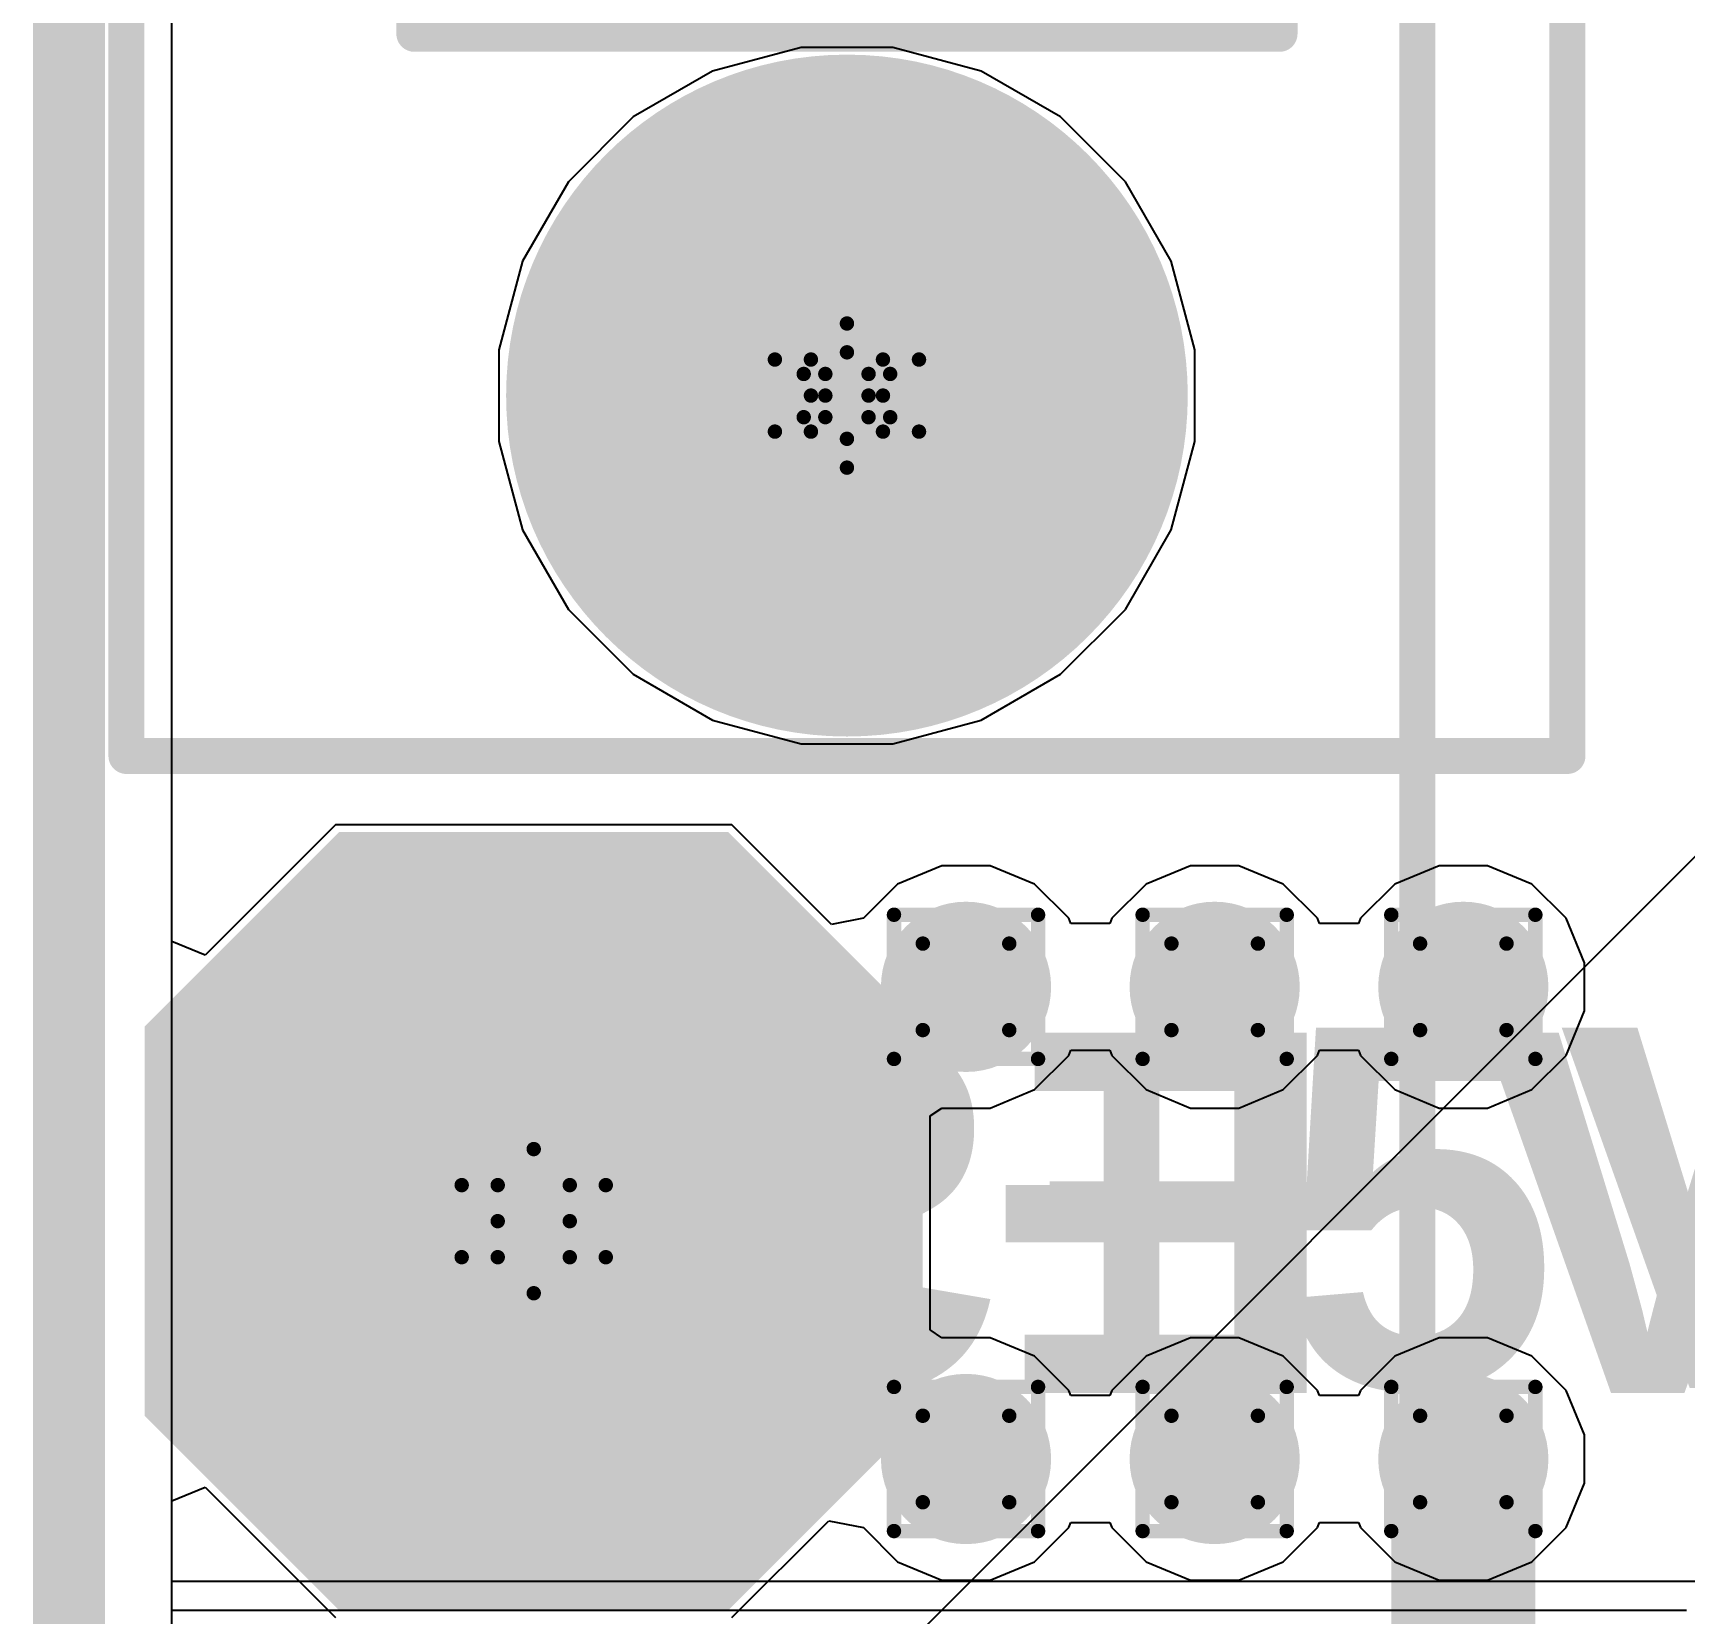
# Model space of a CAD drawing. Header units: inches. Extents: x -11 to 5433, y -4 to 5447.
# Drawn here: x -10.55 to -4.73, y 7.23 to 12.8 of the extents above; entities that cross this region are included whole.
import ezdxf

# ---------------------------------------------------------------- set-up
doc = ezdxf.new("R2010")
doc.units = ezdxf.units.IN
for name, color, linetype in [('Board_outline', 216, 'Continuous'), ('Bottom Layer', 5, 'Continuous'), ('Bottom Overlay', 54, 'Continuous'), ('Bottom Solder', 6, 'Continuous'), ('Dimensions', 6, 'Continuous'), ('Drill Drawing', 1, 'Continuous'), ('Ground', 16, 'Continuous'), ('Multi-Layer', 9, 'Continuous'), ('Pad Holes', 156, 'Continuous'), ('Power', 76, 'Continuous'), ('Top Layer', 1, 'Continuous'), ('Top Overlay', 2, 'Continuous'), ('Top Solder', 216, 'Continuous'), ('Via Holes', 16, 'Continuous')]:
    doc.layers.add(name, color=color, linetype=linetype)
doc.styles.add('Arial_Bold', font='', dxfattribs={"height": 0.2})
doc.styles.get('Arial_Bold').set_extended_font_data('Arial', bold=True)

# ---------------------------------------------------------------- blocks, each defined once
blk = doc.blocks.new('LPAV3_160_1000D_1_4_2')
at = {"layer": 'Bottom Layer'}
h = blk.add_hatch(color=5, dxfattribs=at)
edge = h.paths.add_edge_path()
edge.add_arc((8.89, 0), 1.1, 0, 360)
at = {"layer": 'Bottom Solder'}
h = blk.add_hatch(color=6, dxfattribs=at)
edge = h.paths.add_edge_path()
edge.add_arc((8.89, 0), 1.2016, 0, 360)
at = {"layer": 'Ground'}
h = blk.add_hatch(color=16, dxfattribs=at)
edge = h.paths.add_edge_path()
edge.add_arc((8.89, 0), 1.1, 0, 360)
at = {"layer": 'Multi-Layer'}
h = blk.add_hatch(color=9, dxfattribs=at)
edge = h.paths.add_edge_path()
edge.add_arc((8.89, 0), 1.1, 0, 360)
at = {"layer": 'Pad Holes'}
h = blk.add_hatch(color=7, dxfattribs=at)
edge = h.paths.add_edge_path()
edge.add_arc((8.89, 0), 0.9, 0, 360)
at = {"layer": 'Power'}
h = blk.add_hatch(color=76, dxfattribs=at)
edge = h.paths.add_edge_path()
edge.add_arc((8.89, 0), 1.1, 0, 360)
at = {"layer": 'Top Layer'}
h = blk.add_hatch(color=1, dxfattribs=at)
edge = h.paths.add_edge_path()
edge.add_arc((8.89, 0), 1.1, 0, 360)
at = {"layer": 'Top Solder'}
h = blk.add_hatch(color=216, dxfattribs=at)
edge = h.paths.add_edge_path()
edge.add_arc((8.89, 0), 1.2016, 0, 360)
at = {"layer": 'Top Overlay'}
for points in [[(10.16, 2.54, 0.127, 0.127, 0), (-10.16, 2.54, 0.127, 0.127, 0)], [(10.16, -2.54, 0.127, 0.127, 0), (10.16, 2.54, 0.127, 0.127, 0)], [(7.615, 1.525, 0.127, 0.127, 0), (4.565, 1.525, 0.127, 0.127, 0)], [(7.615, -1.525, 0.127, 0.127, 0), (7.615, 1.525, 0.127, 0.127, 0)], [(7.615, -1.525, 0.127, 0.127, 0), (4.565, -1.525, 0.127, 0.127, 0)], [(10.16, -2.54, 0.127, 0.127, 0), (-10.16, -2.54, 0.127, 0.127, 0)]]:
    blk.add_lwpolyline(points, format="xyseb", dxfattribs=at)
for points in [[(10.1282, 2.54, 0.0635, 0.0635, 1), (10.1918, 2.54, 0.0635, 0.0635, 1)], [(10.1282, 2.54, 0.0635, 0.0635, 1), (10.1918, 2.54, 0.0635, 0.0635, 1)], [(7.5832, 1.525, 0.0635, 0.0635, 1), (7.6467, 1.525, 0.0635, 0.0635, 1)], [(7.5832, 1.525, 0.0635, 0.0635, 1), (7.6467, 1.525, 0.0635, 0.0635, 1)], [(7.5832, -1.525, 0.0635, 0.0635, 1), (7.6467, -1.525, 0.0635, 0.0635, 1)], [(7.5832, -1.525, 0.0635, 0.0635, 1), (7.6467, -1.525, 0.0635, 0.0635, 1)], [(10.1282, -2.54, 0.0635, 0.0635, 1), (10.1918, -2.54, 0.0635, 0.0635, 1)], [(10.1282, -2.54, 0.0635, 0.0635, 1), (10.1918, -2.54, 0.0635, 0.0635, 1)]]:
    blk.add_lwpolyline(points, format="xyseb", close=True, dxfattribs=at)
blk = doc.blocks.new('TL3340AF160QG_48')
at = {"layer": 'Top Solder'}
blk.add_line((-1.71, 0.3751), (-5443.0227, 5441.6372), dxfattribs=at)
blk = doc.blocks.new('W_______2_54_1_0_145')
at = {"layer": 'Bottom Layer'}
blk.add_hatch(color=5, dxfattribs=at).paths.add_polyline_path([(0.635, 1.27), (-0.635, 1.27), (-1.27, 0.635), (-1.27, -0.635), (-0.635, -1.27), (0.635, -1.27), (1.27, -0.635), (1.27, 0.635)])
at = {"layer": 'Bottom Solder'}
blk.add_hatch(color=6, dxfattribs=at).paths.add_polyline_path([(0.6858, 1.3716), (-0.6858, 1.3716), (-1.3716, 0.6858), (-1.3716, -0.6858), (-0.6858, -1.3716), (0.6858, -1.3716), (1.3716, -0.6858), (1.3716, 0.6858)])
at = {"layer": 'Ground'}
blk.add_hatch(color=16, dxfattribs=at).paths.add_polyline_path([(0.635, 1.27), (-0.635, 1.27), (-1.27, 0.635), (-1.27, -0.635), (-0.635, -1.27), (0.635, -1.27), (1.27, -0.635), (1.27, 0.635)])
at = {"layer": 'Multi-Layer'}
blk.add_hatch(color=9, dxfattribs=at).paths.add_polyline_path([(0.635, 1.27), (-0.635, 1.27), (-1.27, 0.635), (-1.27, -0.635), (-0.635, -1.27), (0.635, -1.27), (1.27, -0.635), (1.27, 0.635)])
at = {"layer": 'Pad Holes'}
h = blk.add_hatch(color=7, dxfattribs=at)
edge = h.paths.add_edge_path()
edge.add_arc((0, 0), 0.508, 0, 360)
at = {"layer": 'Power'}
blk.add_hatch(color=76, dxfattribs=at).paths.add_polyline_path([(0.635, 1.27), (-0.635, 1.27), (-1.27, 0.635), (-1.27, -0.635), (-0.635, -1.27), (0.635, -1.27), (1.27, -0.635), (1.27, 0.635)])
at = {"layer": 'Top Layer'}
blk.add_hatch(color=1, dxfattribs=at).paths.add_polyline_path([(0.635, 1.27), (-0.635, 1.27), (-1.27, 0.635), (-1.27, -0.635), (-0.635, -1.27), (0.635, -1.27), (1.27, -0.635), (1.27, 0.635)])
at = {"layer": 'Top Solder'}
blk.add_hatch(color=216, dxfattribs=at).paths.add_polyline_path([(0.6858, 1.3716), (-0.6858, 1.3716), (-1.3716, 0.6858), (-1.3716, -0.6858), (-0.6858, -1.3716), (0.6858, -1.3716), (1.3716, -0.6858), (1.3716, 0.6858)])

msp = doc.modelspace()

# ---------------------------------------------------------------- hatches: boundary and pattern name
at = {"layer": 'Bottom Layer'}
h = msp.add_hatch(color=5, dxfattribs=at)
edge = h.paths.add_edge_path()
edge.add_arc((-7.2644, 9.4364), 0.3, 0, 360)
h = msp.add_hatch(color=5, dxfattribs=at)
edge = h.paths.add_edge_path()
edge.add_arc((-6.3878, 9.4364), 0.3, 0, 360)
h = msp.add_hatch(color=5, dxfattribs=at)
edge = h.paths.add_edge_path()
edge.add_arc((-5.5112, 9.4364), 0.3, 0, 360)
h = msp.add_hatch(color=5, dxfattribs=at)
edge = h.paths.add_edge_path()
edge.add_arc((-7.2644, 7.7724), 0.3, 0, 360)
h = msp.add_hatch(color=5, dxfattribs=at)
edge = h.paths.add_edge_path()
edge.add_arc((-6.3878, 7.7724), 0.3, 0, 360)
h = msp.add_hatch(color=5, dxfattribs=at)
edge = h.paths.add_edge_path()
edge.add_arc((-5.5112, 7.7724), 0.3, 0, 360)
at = {"layer": 'Ground'}
h = msp.add_hatch(color=16, dxfattribs=at)
edge = h.paths.add_edge_path()
edge.add_arc((-7.2644, 9.4364), 0.3, 0, 360)
h = msp.add_hatch(color=16, dxfattribs=at)
edge = h.paths.add_edge_path()
edge.add_arc((-6.3878, 9.4364), 0.3, 0, 360)
h = msp.add_hatch(color=16, dxfattribs=at)
edge = h.paths.add_edge_path()
edge.add_arc((-5.5112, 9.4364), 0.3, 0, 360)
h = msp.add_hatch(color=16, dxfattribs=at)
edge = h.paths.add_edge_path()
edge.add_arc((-7.2644, 7.7724), 0.3, 0, 360)
h = msp.add_hatch(color=16, dxfattribs=at)
edge = h.paths.add_edge_path()
edge.add_arc((-6.3878, 7.7724), 0.3, 0, 360)
h = msp.add_hatch(color=16, dxfattribs=at)
edge = h.paths.add_edge_path()
edge.add_arc((-5.5112, 7.7724), 0.3, 0, 360)
at = {"layer": 'Power'}
h = msp.add_hatch(color=76, dxfattribs=at)
edge = h.paths.add_edge_path()
edge.add_arc((-7.2644, 9.4364), 0.3, 0, 360)
h = msp.add_hatch(color=76, dxfattribs=at)
edge = h.paths.add_edge_path()
edge.add_arc((-6.3878, 9.4364), 0.3, 0, 360)
h = msp.add_hatch(color=76, dxfattribs=at)
edge = h.paths.add_edge_path()
edge.add_arc((-5.5112, 9.4364), 0.3, 0, 360)
h = msp.add_hatch(color=76, dxfattribs=at)
edge = h.paths.add_edge_path()
edge.add_arc((-7.2644, 7.7724), 0.3, 0, 360)
h = msp.add_hatch(color=76, dxfattribs=at)
edge = h.paths.add_edge_path()
edge.add_arc((-6.3878, 7.7724), 0.3, 0, 360)
h = msp.add_hatch(color=76, dxfattribs=at)
edge = h.paths.add_edge_path()
edge.add_arc((-5.5112, 7.7724), 0.3, 0, 360)
at = {"layer": 'Top Layer'}
h = msp.add_hatch(color=1, dxfattribs=at)
edge = h.paths.add_edge_path()
edge.add_arc((-7.2644, 9.4364), 0.3, 0, 360)
h = msp.add_hatch(color=1, dxfattribs=at)
edge = h.paths.add_edge_path()
edge.add_arc((-6.3878, 9.4364), 0.3, 0, 360)
h = msp.add_hatch(color=1, dxfattribs=at)
edge = h.paths.add_edge_path()
edge.add_arc((-5.5112, 9.4364), 0.3, 0, 360)
h = msp.add_hatch(color=1, dxfattribs=at)
edge = h.paths.add_edge_path()
edge.add_arc((-7.2644, 7.7724), 0.3, 0, 360)
h = msp.add_hatch(color=1, dxfattribs=at)
edge = h.paths.add_edge_path()
edge.add_arc((-6.3878, 7.7724), 0.3, 0, 360)
h = msp.add_hatch(color=1, dxfattribs=at)
edge = h.paths.add_edge_path()
edge.add_arc((-5.5112, 7.7724), 0.3, 0, 360)
at = {"layer": 'Via Holes'}
h = msp.add_hatch(color=7, dxfattribs=at)
edge = h.paths.add_edge_path()
edge.add_arc((-7.2644, 9.4364), 0.15, 0, 360)
h = msp.add_hatch(color=7, dxfattribs=at)
edge = h.paths.add_edge_path()
edge.add_arc((-6.3878, 9.4364), 0.15, 0, 360)
h = msp.add_hatch(color=7, dxfattribs=at)
edge = h.paths.add_edge_path()
edge.add_arc((-5.5112, 9.4364), 0.15, 0, 360)
h = msp.add_hatch(color=7, dxfattribs=at)
edge = h.paths.add_edge_path()
edge.add_arc((-7.2644, 7.7724), 0.15, 0, 360)
h = msp.add_hatch(color=7, dxfattribs=at)
edge = h.paths.add_edge_path()
edge.add_arc((-6.3878, 7.7724), 0.15, 0, 360)
h = msp.add_hatch(color=7, dxfattribs=at)
edge = h.paths.add_edge_path()
edge.add_arc((-5.5112, 7.7724), 0.15, 0, 360)

# ---------------------------------------------------------------- linework, layer by layer
at = {"layer": 'Board_outline'}
msp.add_lwpolyline([(-10.4266, -3, 0.254, 0.254, 0), (-10.4266, 33.995, 0.254, 0.254, 0)], format="xyseb", dxfattribs=at)
at = {"layer": 'Bottom Layer'}
for p, q in [((-10.064, 7.239), (-10.064, 13.5681)), ((-7.8457, 12.7472), (-8.1578, 12.6636)), ((-7.5227, 12.7472), (-7.8457, 12.7472)), ((-7.2106, 12.6636), (-7.5227, 12.7472)), ((-8.1578, 12.6636), (-8.4376, 12.5021)), ((-6.9308, 12.5021), (-7.2106, 12.6636)), ((-8.4376, 12.5021), (-8.666, 12.2736)), ((-6.7024, 12.2736), (-6.9308, 12.5021)), ((-8.666, 12.2736), (-8.8276, 11.9938)), ((-6.5408, 11.9938), (-6.7024, 12.2736)), ((-8.8276, 11.9938), (-8.9112, 11.6818)), ((-6.4572, 11.6818), (-6.5408, 11.9938)), ((-8.9112, 11.6818), (-8.9112, 11.3587)), ((-6.4572, 11.3587), (-6.4572, 11.6818)), ((-8.9112, 11.3587), (-8.8276, 11.0466)), ((-6.5408, 11.0466), (-6.4572, 11.3587)), ((-8.8276, 11.0466), (-8.666, 10.7668)), ((-6.7024, 10.7668), (-6.5408, 11.0466)), ((-8.666, 10.7668), (-8.4376, 10.5384)), ((-6.9308, 10.5384), (-6.7024, 10.7668)), ((-8.4376, 10.5384), (-8.1578, 10.3768)), ((-7.2106, 10.3768), (-6.9308, 10.5384)), ((-8.1578, 10.3768), (-7.8457, 10.2932)), ((-7.5227, 10.2932), (-7.2106, 10.3768)), ((-7.8457, 10.2932), (-7.5227, 10.2932)), ((-4.7244, 7.239), (-10.064, 7.239))]:
    msp.add_line(p, q, dxfattribs=at)
msp.add_lwpolyline([(-5.5112, 6.2686, 0.508, 0.508, 0), (-5.5112, 7.7724, 0.508, 0.508, 0)], format="xyseb", dxfattribs=at)
msp.add_lwpolyline([(-5.6382, 7.7724, 0.254, 0.254, 1), (-5.3842, 7.7724, 0.254, 0.254, 1)], format="xyseb", close=True, dxfattribs=at)
at = {"layer": 'Dimensions'}
msp.add_lwpolyline([(-5.6731, 2.3571, 0.127, 0.127, 0), (-5.6731, 15.4975, 0.127, 0.127, 0)], format="xyseb", dxfattribs=at)
at = {"layer": 'Drill Drawing'}
for points in [[(-7.8112, 11.6472, 0.0508, 0.0508, 0), (-7.6842, 11.7742, 0.0508, 0.0508, 0)], [(-7.6842, 11.7742, 0.0508, 0.0508, 0), (-7.5572, 11.6472, 0.0508, 0.0508, 0)], [(-7.9382, 11.6472, 0.0508, 0.0508, 0), (-7.8112, 11.5202, 0.0508, 0.0508, 0)], [(-7.9382, 11.6472, 0.0508, 0.0508, 0), (-7.8112, 11.6472, 0.0508, 0.0508, 0)], [(-7.7604, 11.5964, 0.0508, 0.0508, 0), (-7.6842, 11.6726, 0.0508, 0.0508, 0)], [(-7.6842, 11.6726, 0.0508, 0.0508, 0), (-7.608, 11.5964, 0.0508, 0.0508, 0)], [(-7.5572, 11.6472, 0.0508, 0.0508, 0), (-7.4302, 11.6472, 0.0508, 0.0508, 0)], [(-7.5572, 11.5202, 0.0508, 0.0508, 0), (-7.4302, 11.6472, 0.0508, 0.0508, 0)], [(-7.8366, 11.5964, 0.0508, 0.0508, 0), (-7.7604, 11.5202, 0.0508, 0.0508, 0)], [(-7.8366, 11.5964, 0.0508, 0.0508, 0), (-7.7604, 11.5964, 0.0508, 0.0508, 0)], [(-7.608, 11.5964, 0.0508, 0.0508, 0), (-7.5318, 11.5964, 0.0508, 0.0508, 0)], [(-7.608, 11.5202, 0.0508, 0.0508, 0), (-7.5318, 11.5964, 0.0508, 0.0508, 0)], [(-7.9382, 11.3932, 0.0508, 0.0508, 0), (-7.8112, 11.5202, 0.0508, 0.0508, 0)], [(-7.8366, 11.444, 0.0508, 0.0508, 0), (-7.7604, 11.5202, 0.0508, 0.0508, 0)], [(-7.608, 11.5202, 0.0508, 0.0508, 0), (-7.5318, 11.444, 0.0508, 0.0508, 0)], [(-7.5572, 11.5202, 0.0508, 0.0508, 0), (-7.4302, 11.3932, 0.0508, 0.0508, 0)], [(-7.9382, 11.3932, 0.0508, 0.0508, 0), (-7.8112, 11.3932, 0.0508, 0.0508, 0)], [(-7.8366, 11.444, 0.0508, 0.0508, 0), (-7.7604, 11.444, 0.0508, 0.0508, 0)], [(-7.8112, 11.3932, 0.0508, 0.0508, 0), (-7.6842, 11.2662, 0.0508, 0.0508, 0)], [(-7.7604, 11.444, 0.0508, 0.0508, 0), (-7.6842, 11.3678, 0.0508, 0.0508, 0)], [(-7.6842, 11.3678, 0.0508, 0.0508, 0), (-7.608, 11.444, 0.0508, 0.0508, 0)], [(-7.6842, 11.2662, 0.0508, 0.0508, 0), (-7.5572, 11.3932, 0.0508, 0.0508, 0)], [(-7.608, 11.444, 0.0508, 0.0508, 0), (-7.5318, 11.444, 0.0508, 0.0508, 0)], [(-7.5572, 11.3932, 0.0508, 0.0508, 0), (-7.4302, 11.3932, 0.0508, 0.0508, 0)], [(-7.5184, 9.6904, 0.0508, 0.0508, 0), (-7.0104, 9.6904, 0.0508, 0.0508, 0)], [(-7.5184, 9.1824, 0.0508, 0.0508, 0), (-7.5184, 9.6904, 0.0508, 0.0508, 0)], [(-7.0104, 9.1824, 0.0508, 0.0508, 0), (-7.0104, 9.6904, 0.0508, 0.0508, 0)], [(-6.6418, 9.6904, 0.0508, 0.0508, 0), (-6.1338, 9.6904, 0.0508, 0.0508, 0)], [(-6.6418, 9.1824, 0.0508, 0.0508, 0), (-6.6418, 9.6904, 0.0508, 0.0508, 0)], [(-6.1338, 9.1824, 0.0508, 0.0508, 0), (-6.1338, 9.6904, 0.0508, 0.0508, 0)], [(-5.7652, 9.6904, 0.0508, 0.0508, 0), (-5.2572, 9.6904, 0.0508, 0.0508, 0)], [(-5.7652, 9.1824, 0.0508, 0.0508, 0), (-5.7652, 9.6904, 0.0508, 0.0508, 0)], [(-5.2572, 9.1824, 0.0508, 0.0508, 0), (-5.2572, 9.6904, 0.0508, 0.0508, 0)], [(-7.4168, 9.5888, 0.0508, 0.0508, 0), (-7.112, 9.5888, 0.0508, 0.0508, 0)], [(-7.4168, 9.284, 0.0508, 0.0508, 0), (-7.4168, 9.5888, 0.0508, 0.0508, 0)], [(-7.112, 9.284, 0.0508, 0.0508, 0), (-7.112, 9.5888, 0.0508, 0.0508, 0)], [(-6.5402, 9.5888, 0.0508, 0.0508, 0), (-6.2354, 9.5888, 0.0508, 0.0508, 0)], [(-6.5402, 9.284, 0.0508, 0.0508, 0), (-6.5402, 9.5888, 0.0508, 0.0508, 0)], [(-6.2354, 9.284, 0.0508, 0.0508, 0), (-6.2354, 9.5888, 0.0508, 0.0508, 0)], [(-5.6636, 9.5888, 0.0508, 0.0508, 0), (-5.3588, 9.5888, 0.0508, 0.0508, 0)], [(-5.6636, 9.284, 0.0508, 0.0508, 0), (-5.6636, 9.5888, 0.0508, 0.0508, 0)], [(-5.3588, 9.284, 0.0508, 0.0508, 0), (-5.3588, 9.5888, 0.0508, 0.0508, 0)], [(-7.4168, 9.284, 0.0508, 0.0508, 0), (-7.112, 9.284, 0.0508, 0.0508, 0)], [(-6.5402, 9.284, 0.0508, 0.0508, 0), (-6.2354, 9.284, 0.0508, 0.0508, 0)], [(-5.6636, 9.284, 0.0508, 0.0508, 0), (-5.3588, 9.284, 0.0508, 0.0508, 0)], [(-7.5184, 9.1824, 0.0508, 0.0508, 0), (-7.0104, 9.1824, 0.0508, 0.0508, 0)], [(-6.6418, 9.1824, 0.0508, 0.0508, 0), (-6.1338, 9.1824, 0.0508, 0.0508, 0)], [(-5.7652, 9.1824, 0.0508, 0.0508, 0), (-5.2572, 9.1824, 0.0508, 0.0508, 0)], [(-8.9154, 8.7376, 0.0508, 0.0508, 0), (-8.7884, 8.8646, 0.0508, 0.0508, 0)], [(-8.7884, 8.8646, 0.0508, 0.0508, 0), (-8.6614, 8.7376, 0.0508, 0.0508, 0)], [(-9.0424, 8.7376, 0.0508, 0.0508, 0), (-8.9154, 8.6106, 0.0508, 0.0508, 0)], [(-9.0424, 8.7376, 0.0508, 0.0508, 0), (-8.9154, 8.7376, 0.0508, 0.0508, 0)], [(-8.6614, 8.7376, 0.0508, 0.0508, 0), (-8.5344, 8.7376, 0.0508, 0.0508, 0)], [(-8.6614, 8.6106, 0.0508, 0.0508, 0), (-8.5344, 8.7376, 0.0508, 0.0508, 0)], [(-9.0424, 8.4836, 0.0508, 0.0508, 0), (-8.9154, 8.6106, 0.0508, 0.0508, 0)], [(-8.6614, 8.6106, 0.0508, 0.0508, 0), (-8.5344, 8.4836, 0.0508, 0.0508, 0)], [(-9.0424, 8.4836, 0.0508, 0.0508, 0), (-8.9154, 8.4836, 0.0508, 0.0508, 0)], [(-8.9154, 8.4836, 0.0508, 0.0508, 0), (-8.7884, 8.3566, 0.0508, 0.0508, 0)], [(-8.7884, 8.3566, 0.0508, 0.0508, 0), (-8.6614, 8.4836, 0.0508, 0.0508, 0)], [(-8.6614, 8.4836, 0.0508, 0.0508, 0), (-8.5344, 8.4836, 0.0508, 0.0508, 0)], [(-7.5184, 8.0264, 0.0508, 0.0508, 0), (-7.0104, 8.0264, 0.0508, 0.0508, 0)], [(-7.5184, 7.5184, 0.0508, 0.0508, 0), (-7.5184, 8.0264, 0.0508, 0.0508, 0)], [(-7.0104, 7.5184, 0.0508, 0.0508, 0), (-7.0104, 8.0264, 0.0508, 0.0508, 0)], [(-6.6418, 8.0264, 0.0508, 0.0508, 0), (-6.1338, 8.0264, 0.0508, 0.0508, 0)], [(-6.6418, 7.5184, 0.0508, 0.0508, 0), (-6.6418, 8.0264, 0.0508, 0.0508, 0)], [(-6.1338, 7.5184, 0.0508, 0.0508, 0), (-6.1338, 8.0264, 0.0508, 0.0508, 0)], [(-5.7652, 8.0264, 0.0508, 0.0508, 0), (-5.2572, 8.0264, 0.0508, 0.0508, 0)], [(-5.7652, 7.5184, 0.0508, 0.0508, 0), (-5.7652, 8.0264, 0.0508, 0.0508, 0)], [(-5.2572, 7.5184, 0.0508, 0.0508, 0), (-5.2572, 8.0264, 0.0508, 0.0508, 0)], [(-7.4168, 7.9248, 0.0508, 0.0508, 0), (-7.112, 7.9248, 0.0508, 0.0508, 0)], [(-7.4168, 7.62, 0.0508, 0.0508, 0), (-7.4168, 7.9248, 0.0508, 0.0508, 0)], [(-7.112, 7.62, 0.0508, 0.0508, 0), (-7.112, 7.9248, 0.0508, 0.0508, 0)], [(-6.5402, 7.9248, 0.0508, 0.0508, 0), (-6.2354, 7.9248, 0.0508, 0.0508, 0)], [(-6.5402, 7.62, 0.0508, 0.0508, 0), (-6.5402, 7.9248, 0.0508, 0.0508, 0)], [(-6.2354, 7.62, 0.0508, 0.0508, 0), (-6.2354, 7.9248, 0.0508, 0.0508, 0)], [(-5.6636, 7.9248, 0.0508, 0.0508, 0), (-5.3588, 7.9248, 0.0508, 0.0508, 0)], [(-5.6636, 7.62, 0.0508, 0.0508, 0), (-5.6636, 7.9248, 0.0508, 0.0508, 0)], [(-5.3588, 7.62, 0.0508, 0.0508, 0), (-5.3588, 7.9248, 0.0508, 0.0508, 0)], [(-7.4168, 7.62, 0.0508, 0.0508, 0), (-7.112, 7.62, 0.0508, 0.0508, 0)], [(-6.5402, 7.62, 0.0508, 0.0508, 0), (-6.2354, 7.62, 0.0508, 0.0508, 0)], [(-5.6636, 7.62, 0.0508, 0.0508, 0), (-5.3588, 7.62, 0.0508, 0.0508, 0)], [(-7.5184, 7.5184, 0.0508, 0.0508, 0), (-7.0104, 7.5184, 0.0508, 0.0508, 0)], [(-6.6418, 7.5184, 0.0508, 0.0508, 0), (-6.1338, 7.5184, 0.0508, 0.0508, 0)], [(-5.7652, 7.5184, 0.0508, 0.0508, 0), (-5.2572, 7.5184, 0.0508, 0.0508, 0)]]:
    msp.add_lwpolyline(points, format="xyseb", dxfattribs=at)
for points in [[(-7.6969, 11.7742, 0.0254, 0.0254, 1), (-7.6715, 11.7742, 0.0254, 0.0254, 1)], [(-7.6969, 11.7742, 0.0254, 0.0254, 1), (-7.6715, 11.7742, 0.0254, 0.0254, 1)], [(-7.9509, 11.6472, 0.0254, 0.0254, 1), (-7.9255, 11.6472, 0.0254, 0.0254, 1)], [(-7.9509, 11.6472, 0.0254, 0.0254, 1), (-7.9255, 11.6472, 0.0254, 0.0254, 1)], [(-7.8239, 11.6472, 0.0254, 0.0254, 1), (-7.7985, 11.6472, 0.0254, 0.0254, 1)], [(-7.8239, 11.6472, 0.0254, 0.0254, 1), (-7.7985, 11.6472, 0.0254, 0.0254, 1)], [(-7.6969, 11.6726, 0.0254, 0.0254, 1), (-7.6715, 11.6726, 0.0254, 0.0254, 1)], [(-7.6969, 11.6726, 0.0254, 0.0254, 1), (-7.6715, 11.6726, 0.0254, 0.0254, 1)], [(-7.5699, 11.6472, 0.0254, 0.0254, 1), (-7.5445, 11.6472, 0.0254, 0.0254, 1)], [(-7.5699, 11.6472, 0.0254, 0.0254, 1), (-7.5445, 11.6472, 0.0254, 0.0254, 1)], [(-7.4429, 11.6472, 0.0254, 0.0254, 1), (-7.4175, 11.6472, 0.0254, 0.0254, 1)], [(-7.4429, 11.6472, 0.0254, 0.0254, 1), (-7.4175, 11.6472, 0.0254, 0.0254, 1)], [(-7.8493, 11.5964, 0.0254, 0.0254, 1), (-7.8239, 11.5964, 0.0254, 0.0254, 1)], [(-7.8493, 11.5964, 0.0254, 0.0254, 1), (-7.8239, 11.5964, 0.0254, 0.0254, 1)], [(-7.7731, 11.5964, 0.0254, 0.0254, 1), (-7.7477, 11.5964, 0.0254, 0.0254, 1)], [(-7.7731, 11.5964, 0.0254, 0.0254, 1), (-7.7477, 11.5964, 0.0254, 0.0254, 1)], [(-7.6207, 11.5964, 0.0254, 0.0254, 1), (-7.5953, 11.5964, 0.0254, 0.0254, 1)], [(-7.6207, 11.5964, 0.0254, 0.0254, 1), (-7.5953, 11.5964, 0.0254, 0.0254, 1)], [(-7.5445, 11.5964, 0.0254, 0.0254, 1), (-7.5191, 11.5964, 0.0254, 0.0254, 1)], [(-7.5445, 11.5964, 0.0254, 0.0254, 1), (-7.5191, 11.5964, 0.0254, 0.0254, 1)], [(-7.8239, 11.5202, 0.0254, 0.0254, 1), (-7.7985, 11.5202, 0.0254, 0.0254, 1)], [(-7.8239, 11.5202, 0.0254, 0.0254, 1), (-7.7985, 11.5202, 0.0254, 0.0254, 1)], [(-7.7731, 11.5202, 0.0254, 0.0254, 1), (-7.7477, 11.5202, 0.0254, 0.0254, 1)], [(-7.7731, 11.5202, 0.0254, 0.0254, 1), (-7.7477, 11.5202, 0.0254, 0.0254, 1)], [(-7.6207, 11.5202, 0.0254, 0.0254, 1), (-7.5953, 11.5202, 0.0254, 0.0254, 1)], [(-7.6207, 11.5202, 0.0254, 0.0254, 1), (-7.5953, 11.5202, 0.0254, 0.0254, 1)], [(-7.5699, 11.5202, 0.0254, 0.0254, 1), (-7.5445, 11.5202, 0.0254, 0.0254, 1)], [(-7.5699, 11.5202, 0.0254, 0.0254, 1), (-7.5445, 11.5202, 0.0254, 0.0254, 1)], [(-7.9509, 11.3932, 0.0254, 0.0254, 1), (-7.9255, 11.3932, 0.0254, 0.0254, 1)], [(-7.9509, 11.3932, 0.0254, 0.0254, 1), (-7.9255, 11.3932, 0.0254, 0.0254, 1)], [(-7.8493, 11.444, 0.0254, 0.0254, 1), (-7.8239, 11.444, 0.0254, 0.0254, 1)], [(-7.8493, 11.444, 0.0254, 0.0254, 1), (-7.8239, 11.444, 0.0254, 0.0254, 1)], [(-7.8239, 11.3932, 0.0254, 0.0254, 1), (-7.7985, 11.3932, 0.0254, 0.0254, 1)], [(-7.8239, 11.3932, 0.0254, 0.0254, 1), (-7.7985, 11.3932, 0.0254, 0.0254, 1)], [(-7.7731, 11.444, 0.0254, 0.0254, 1), (-7.7477, 11.444, 0.0254, 0.0254, 1)], [(-7.7731, 11.444, 0.0254, 0.0254, 1), (-7.7477, 11.444, 0.0254, 0.0254, 1)], [(-7.6207, 11.444, 0.0254, 0.0254, 1), (-7.5953, 11.444, 0.0254, 0.0254, 1)], [(-7.6207, 11.444, 0.0254, 0.0254, 1), (-7.5953, 11.444, 0.0254, 0.0254, 1)], [(-7.5699, 11.3932, 0.0254, 0.0254, 1), (-7.5445, 11.3932, 0.0254, 0.0254, 1)], [(-7.5699, 11.3932, 0.0254, 0.0254, 1), (-7.5445, 11.3932, 0.0254, 0.0254, 1)], [(-7.5445, 11.444, 0.0254, 0.0254, 1), (-7.5191, 11.444, 0.0254, 0.0254, 1)], [(-7.5445, 11.444, 0.0254, 0.0254, 1), (-7.5191, 11.444, 0.0254, 0.0254, 1)], [(-7.4429, 11.3932, 0.0254, 0.0254, 1), (-7.4175, 11.3932, 0.0254, 0.0254, 1)], [(-7.4429, 11.3932, 0.0254, 0.0254, 1), (-7.4175, 11.3932, 0.0254, 0.0254, 1)], [(-7.6969, 11.3678, 0.0254, 0.0254, 1), (-7.6715, 11.3678, 0.0254, 0.0254, 1)], [(-7.6969, 11.3678, 0.0254, 0.0254, 1), (-7.6715, 11.3678, 0.0254, 0.0254, 1)], [(-7.6969, 11.2662, 0.0254, 0.0254, 1), (-7.6715, 11.2662, 0.0254, 0.0254, 1)], [(-7.6969, 11.2662, 0.0254, 0.0254, 1), (-7.6715, 11.2662, 0.0254, 0.0254, 1)], [(-7.5311, 9.6904, 0.0254, 0.0254, 1), (-7.5057, 9.6904, 0.0254, 0.0254, 1)], [(-7.5311, 9.6904, 0.0254, 0.0254, 1), (-7.5057, 9.6904, 0.0254, 0.0254, 1)], [(-7.0231, 9.6904, 0.0254, 0.0254, 1), (-6.9977, 9.6904, 0.0254, 0.0254, 1)], [(-7.0231, 9.6904, 0.0254, 0.0254, 1), (-6.9977, 9.6904, 0.0254, 0.0254, 1)], [(-6.6545, 9.6904, 0.0254, 0.0254, 1), (-6.6291, 9.6904, 0.0254, 0.0254, 1)], [(-6.6545, 9.6904, 0.0254, 0.0254, 1), (-6.6291, 9.6904, 0.0254, 0.0254, 1)], [(-6.1465, 9.6904, 0.0254, 0.0254, 1), (-6.1211, 9.6904, 0.0254, 0.0254, 1)], [(-6.1465, 9.6904, 0.0254, 0.0254, 1), (-6.1211, 9.6904, 0.0254, 0.0254, 1)], [(-5.7779, 9.6904, 0.0254, 0.0254, 1), (-5.7525, 9.6904, 0.0254, 0.0254, 1)], [(-5.7779, 9.6904, 0.0254, 0.0254, 1), (-5.7525, 9.6904, 0.0254, 0.0254, 1)], [(-5.2699, 9.6904, 0.0254, 0.0254, 1), (-5.2445, 9.6904, 0.0254, 0.0254, 1)], [(-5.2699, 9.6904, 0.0254, 0.0254, 1), (-5.2445, 9.6904, 0.0254, 0.0254, 1)], [(-7.4295, 9.5888, 0.0254, 0.0254, 1), (-7.4041, 9.5888, 0.0254, 0.0254, 1)], [(-7.4295, 9.5888, 0.0254, 0.0254, 1), (-7.4041, 9.5888, 0.0254, 0.0254, 1)], [(-7.1247, 9.5888, 0.0254, 0.0254, 1), (-7.0993, 9.5888, 0.0254, 0.0254, 1)], [(-7.1247, 9.5888, 0.0254, 0.0254, 1), (-7.0993, 9.5888, 0.0254, 0.0254, 1)], [(-6.5529, 9.5888, 0.0254, 0.0254, 1), (-6.5275, 9.5888, 0.0254, 0.0254, 1)], [(-6.5529, 9.5888, 0.0254, 0.0254, 1), (-6.5275, 9.5888, 0.0254, 0.0254, 1)], [(-6.2481, 9.5888, 0.0254, 0.0254, 1), (-6.2227, 9.5888, 0.0254, 0.0254, 1)], [(-6.2481, 9.5888, 0.0254, 0.0254, 1), (-6.2227, 9.5888, 0.0254, 0.0254, 1)], [(-5.6763, 9.5888, 0.0254, 0.0254, 1), (-5.6509, 9.5888, 0.0254, 0.0254, 1)], [(-5.6763, 9.5888, 0.0254, 0.0254, 1), (-5.6509, 9.5888, 0.0254, 0.0254, 1)], [(-5.3715, 9.5888, 0.0254, 0.0254, 1), (-5.3461, 9.5888, 0.0254, 0.0254, 1)], [(-5.3715, 9.5888, 0.0254, 0.0254, 1), (-5.3461, 9.5888, 0.0254, 0.0254, 1)], [(-7.4295, 9.284, 0.0254, 0.0254, 1), (-7.4041, 9.284, 0.0254, 0.0254, 1)], [(-7.4295, 9.284, 0.0254, 0.0254, 1), (-7.4041, 9.284, 0.0254, 0.0254, 1)], [(-7.1247, 9.284, 0.0254, 0.0254, 1), (-7.0993, 9.284, 0.0254, 0.0254, 1)], [(-7.1247, 9.284, 0.0254, 0.0254, 1), (-7.0993, 9.284, 0.0254, 0.0254, 1)], [(-6.5529, 9.284, 0.0254, 0.0254, 1), (-6.5275, 9.284, 0.0254, 0.0254, 1)], [(-6.5529, 9.284, 0.0254, 0.0254, 1), (-6.5275, 9.284, 0.0254, 0.0254, 1)], [(-6.2481, 9.284, 0.0254, 0.0254, 1), (-6.2227, 9.284, 0.0254, 0.0254, 1)], [(-6.2481, 9.284, 0.0254, 0.0254, 1), (-6.2227, 9.284, 0.0254, 0.0254, 1)], [(-5.6763, 9.284, 0.0254, 0.0254, 1), (-5.6509, 9.284, 0.0254, 0.0254, 1)], [(-5.6763, 9.284, 0.0254, 0.0254, 1), (-5.6509, 9.284, 0.0254, 0.0254, 1)], [(-5.3715, 9.284, 0.0254, 0.0254, 1), (-5.3461, 9.284, 0.0254, 0.0254, 1)], [(-5.3715, 9.284, 0.0254, 0.0254, 1), (-5.3461, 9.284, 0.0254, 0.0254, 1)], [(-7.5311, 9.1824, 0.0254, 0.0254, 1), (-7.5057, 9.1824, 0.0254, 0.0254, 1)], [(-7.5311, 9.1824, 0.0254, 0.0254, 1), (-7.5057, 9.1824, 0.0254, 0.0254, 1)], [(-7.0231, 9.1824, 0.0254, 0.0254, 1), (-6.9977, 9.1824, 0.0254, 0.0254, 1)], [(-7.0231, 9.1824, 0.0254, 0.0254, 1), (-6.9977, 9.1824, 0.0254, 0.0254, 1)], [(-6.6545, 9.1824, 0.0254, 0.0254, 1), (-6.6291, 9.1824, 0.0254, 0.0254, 1)], [(-6.6545, 9.1824, 0.0254, 0.0254, 1), (-6.6291, 9.1824, 0.0254, 0.0254, 1)], [(-6.1465, 9.1824, 0.0254, 0.0254, 1), (-6.1211, 9.1824, 0.0254, 0.0254, 1)], [(-6.1465, 9.1824, 0.0254, 0.0254, 1), (-6.1211, 9.1824, 0.0254, 0.0254, 1)], [(-5.7779, 9.1824, 0.0254, 0.0254, 1), (-5.7525, 9.1824, 0.0254, 0.0254, 1)], [(-5.7779, 9.1824, 0.0254, 0.0254, 1), (-5.7525, 9.1824, 0.0254, 0.0254, 1)], [(-5.2699, 9.1824, 0.0254, 0.0254, 1), (-5.2445, 9.1824, 0.0254, 0.0254, 1)], [(-5.2699, 9.1824, 0.0254, 0.0254, 1), (-5.2445, 9.1824, 0.0254, 0.0254, 1)], [(-8.8011, 8.8646, 0.0254, 0.0254, 1), (-8.7757, 8.8646, 0.0254, 0.0254, 1)], [(-8.8011, 8.8646, 0.0254, 0.0254, 1), (-8.7757, 8.8646, 0.0254, 0.0254, 1)], [(-9.0551, 8.7376, 0.0254, 0.0254, 1), (-9.0297, 8.7376, 0.0254, 0.0254, 1)], [(-9.0551, 8.7376, 0.0254, 0.0254, 1), (-9.0297, 8.7376, 0.0254, 0.0254, 1)], [(-8.9281, 8.7376, 0.0254, 0.0254, 1), (-8.9027, 8.7376, 0.0254, 0.0254, 1)], [(-8.9281, 8.7376, 0.0254, 0.0254, 1), (-8.9027, 8.7376, 0.0254, 0.0254, 1)], [(-8.6741, 8.7376, 0.0254, 0.0254, 1), (-8.6487, 8.7376, 0.0254, 0.0254, 1)], [(-8.6741, 8.7376, 0.0254, 0.0254, 1), (-8.6487, 8.7376, 0.0254, 0.0254, 1)], [(-8.5471, 8.7376, 0.0254, 0.0254, 1), (-8.5217, 8.7376, 0.0254, 0.0254, 1)], [(-8.5471, 8.7376, 0.0254, 0.0254, 1), (-8.5217, 8.7376, 0.0254, 0.0254, 1)], [(-8.9281, 8.6106, 0.0254, 0.0254, 1), (-8.9027, 8.6106, 0.0254, 0.0254, 1)], [(-8.9281, 8.6106, 0.0254, 0.0254, 1), (-8.9027, 8.6106, 0.0254, 0.0254, 1)], [(-8.6741, 8.6106, 0.0254, 0.0254, 1), (-8.6487, 8.6106, 0.0254, 0.0254, 1)], [(-8.6741, 8.6106, 0.0254, 0.0254, 1), (-8.6487, 8.6106, 0.0254, 0.0254, 1)], [(-9.0551, 8.4836, 0.0254, 0.0254, 1), (-9.0297, 8.4836, 0.0254, 0.0254, 1)], [(-9.0551, 8.4836, 0.0254, 0.0254, 1), (-9.0297, 8.4836, 0.0254, 0.0254, 1)], [(-8.9281, 8.4836, 0.0254, 0.0254, 1), (-8.9027, 8.4836, 0.0254, 0.0254, 1)], [(-8.9281, 8.4836, 0.0254, 0.0254, 1), (-8.9027, 8.4836, 0.0254, 0.0254, 1)], [(-8.6741, 8.4836, 0.0254, 0.0254, 1), (-8.6487, 8.4836, 0.0254, 0.0254, 1)], [(-8.6741, 8.4836, 0.0254, 0.0254, 1), (-8.6487, 8.4836, 0.0254, 0.0254, 1)], [(-8.5471, 8.4836, 0.0254, 0.0254, 1), (-8.5217, 8.4836, 0.0254, 0.0254, 1)], [(-8.5471, 8.4836, 0.0254, 0.0254, 1), (-8.5217, 8.4836, 0.0254, 0.0254, 1)], [(-8.8011, 8.3566, 0.0254, 0.0254, 1), (-8.7757, 8.3566, 0.0254, 0.0254, 1)], [(-8.8011, 8.3566, 0.0254, 0.0254, 1), (-8.7757, 8.3566, 0.0254, 0.0254, 1)], [(-7.5311, 8.0264, 0.0254, 0.0254, 1), (-7.5057, 8.0264, 0.0254, 0.0254, 1)], [(-7.5311, 8.0264, 0.0254, 0.0254, 1), (-7.5057, 8.0264, 0.0254, 0.0254, 1)], [(-7.0231, 8.0264, 0.0254, 0.0254, 1), (-6.9977, 8.0264, 0.0254, 0.0254, 1)], [(-7.0231, 8.0264, 0.0254, 0.0254, 1), (-6.9977, 8.0264, 0.0254, 0.0254, 1)], [(-6.6545, 8.0264, 0.0254, 0.0254, 1), (-6.6291, 8.0264, 0.0254, 0.0254, 1)], [(-6.6545, 8.0264, 0.0254, 0.0254, 1), (-6.6291, 8.0264, 0.0254, 0.0254, 1)], [(-6.1465, 8.0264, 0.0254, 0.0254, 1), (-6.1211, 8.0264, 0.0254, 0.0254, 1)], [(-6.1465, 8.0264, 0.0254, 0.0254, 1), (-6.1211, 8.0264, 0.0254, 0.0254, 1)], [(-5.7779, 8.0264, 0.0254, 0.0254, 1), (-5.7525, 8.0264, 0.0254, 0.0254, 1)], [(-5.7779, 8.0264, 0.0254, 0.0254, 1), (-5.7525, 8.0264, 0.0254, 0.0254, 1)], [(-5.2699, 8.0264, 0.0254, 0.0254, 1), (-5.2445, 8.0264, 0.0254, 0.0254, 1)], [(-5.2699, 8.0264, 0.0254, 0.0254, 1), (-5.2445, 8.0264, 0.0254, 0.0254, 1)], [(-7.4295, 7.9248, 0.0254, 0.0254, 1), (-7.4041, 7.9248, 0.0254, 0.0254, 1)], [(-7.4295, 7.9248, 0.0254, 0.0254, 1), (-7.4041, 7.9248, 0.0254, 0.0254, 1)], [(-7.1247, 7.9248, 0.0254, 0.0254, 1), (-7.0993, 7.9248, 0.0254, 0.0254, 1)], [(-7.1247, 7.9248, 0.0254, 0.0254, 1), (-7.0993, 7.9248, 0.0254, 0.0254, 1)], [(-6.5529, 7.9248, 0.0254, 0.0254, 1), (-6.5275, 7.9248, 0.0254, 0.0254, 1)], [(-6.5529, 7.9248, 0.0254, 0.0254, 1), (-6.5275, 7.9248, 0.0254, 0.0254, 1)], [(-6.2481, 7.9248, 0.0254, 0.0254, 1), (-6.2227, 7.9248, 0.0254, 0.0254, 1)], [(-6.2481, 7.9248, 0.0254, 0.0254, 1), (-6.2227, 7.9248, 0.0254, 0.0254, 1)], [(-5.6763, 7.9248, 0.0254, 0.0254, 1), (-5.6509, 7.9248, 0.0254, 0.0254, 1)], [(-5.6763, 7.9248, 0.0254, 0.0254, 1), (-5.6509, 7.9248, 0.0254, 0.0254, 1)], [(-5.3715, 7.9248, 0.0254, 0.0254, 1), (-5.3461, 7.9248, 0.0254, 0.0254, 1)], [(-5.3715, 7.9248, 0.0254, 0.0254, 1), (-5.3461, 7.9248, 0.0254, 0.0254, 1)], [(-7.4295, 7.62, 0.0254, 0.0254, 1), (-7.4041, 7.62, 0.0254, 0.0254, 1)], [(-7.4295, 7.62, 0.0254, 0.0254, 1), (-7.4041, 7.62, 0.0254, 0.0254, 1)], [(-7.1247, 7.62, 0.0254, 0.0254, 1), (-7.0993, 7.62, 0.0254, 0.0254, 1)], [(-7.1247, 7.62, 0.0254, 0.0254, 1), (-7.0993, 7.62, 0.0254, 0.0254, 1)], [(-6.5529, 7.62, 0.0254, 0.0254, 1), (-6.5275, 7.62, 0.0254, 0.0254, 1)], [(-6.5529, 7.62, 0.0254, 0.0254, 1), (-6.5275, 7.62, 0.0254, 0.0254, 1)], [(-6.2481, 7.62, 0.0254, 0.0254, 1), (-6.2227, 7.62, 0.0254, 0.0254, 1)], [(-6.2481, 7.62, 0.0254, 0.0254, 1), (-6.2227, 7.62, 0.0254, 0.0254, 1)], [(-5.6763, 7.62, 0.0254, 0.0254, 1), (-5.6509, 7.62, 0.0254, 0.0254, 1)], [(-5.6763, 7.62, 0.0254, 0.0254, 1), (-5.6509, 7.62, 0.0254, 0.0254, 1)], [(-5.3715, 7.62, 0.0254, 0.0254, 1), (-5.3461, 7.62, 0.0254, 0.0254, 1)], [(-5.3715, 7.62, 0.0254, 0.0254, 1), (-5.3461, 7.62, 0.0254, 0.0254, 1)], [(-7.5311, 7.5184, 0.0254, 0.0254, 1), (-7.5057, 7.5184, 0.0254, 0.0254, 1)], [(-7.5311, 7.5184, 0.0254, 0.0254, 1), (-7.5057, 7.5184, 0.0254, 0.0254, 1)], [(-7.0231, 7.5184, 0.0254, 0.0254, 1), (-6.9977, 7.5184, 0.0254, 0.0254, 1)], [(-7.0231, 7.5184, 0.0254, 0.0254, 1), (-6.9977, 7.5184, 0.0254, 0.0254, 1)], [(-6.6545, 7.5184, 0.0254, 0.0254, 1), (-6.6291, 7.5184, 0.0254, 0.0254, 1)], [(-6.6545, 7.5184, 0.0254, 0.0254, 1), (-6.6291, 7.5184, 0.0254, 0.0254, 1)], [(-6.1465, 7.5184, 0.0254, 0.0254, 1), (-6.1211, 7.5184, 0.0254, 0.0254, 1)], [(-6.1465, 7.5184, 0.0254, 0.0254, 1), (-6.1211, 7.5184, 0.0254, 0.0254, 1)], [(-5.7779, 7.5184, 0.0254, 0.0254, 1), (-5.7525, 7.5184, 0.0254, 0.0254, 1)], [(-5.7779, 7.5184, 0.0254, 0.0254, 1), (-5.7525, 7.5184, 0.0254, 0.0254, 1)], [(-5.2699, 7.5184, 0.0254, 0.0254, 1), (-5.2445, 7.5184, 0.0254, 0.0254, 1)], [(-5.2699, 7.5184, 0.0254, 0.0254, 1), (-5.2445, 7.5184, 0.0254, 0.0254, 1)]]:
    msp.add_lwpolyline(points, format="xyseb", close=True, dxfattribs=at)
at = {"layer": 'Ground'}
for p, q in [((-10.064, 9.5964), (-10.064, 33.995)), ((-7.8457, 12.7472), (-8.1578, 12.6636)), ((-7.5227, 12.7472), (-7.8457, 12.7472)), ((-7.2106, 12.6636), (-7.5227, 12.7472)), ((-8.1578, 12.6636), (-8.4376, 12.5021)), ((-6.9308, 12.5021), (-7.2106, 12.6636)), ((-8.4376, 12.5021), (-8.666, 12.2736)), ((-6.7024, 12.2736), (-6.9308, 12.5021)), ((-8.666, 12.2736), (-8.8276, 11.9938)), ((-6.5408, 11.9938), (-6.7024, 12.2736)), ((-8.8276, 11.9938), (-8.9112, 11.6818)), ((-6.4572, 11.6818), (-6.5408, 11.9938)), ((-8.9112, 11.6818), (-8.9112, 11.3587)), ((-6.4572, 11.3587), (-6.4572, 11.6818)), ((-8.9112, 11.3587), (-8.8276, 11.0466)), ((-6.5408, 11.0466), (-6.4572, 11.3587)), ((-8.8276, 11.0466), (-8.666, 10.7668)), ((-6.7024, 10.7668), (-6.5408, 11.0466)), ((-8.666, 10.7668), (-8.4376, 10.5384)), ((-6.9308, 10.5384), (-6.7024, 10.7668)), ((-8.4376, 10.5384), (-8.1578, 10.3768)), ((-7.2106, 10.3768), (-6.9308, 10.5384)), ((-8.1578, 10.3768), (-7.8457, 10.2932)), ((-7.5227, 10.2932), (-7.2106, 10.3768)), ((-7.8457, 10.2932), (-7.5227, 10.2932)), ((-9.4869, 10.0076), (-9.9467, 9.5478)), ((-8.0899, 10.0076), (-9.4869, 10.0076)), ((-7.7383, 9.656), (-8.0899, 10.0076)), ((-7.3493, 9.8634), (-7.5063, 9.7984)), ((-7.1795, 9.8634), (-7.3493, 9.8634)), ((-7.0225, 9.7984), (-7.1795, 9.8634)), ((-6.4727, 9.8634), (-6.6297, 9.7984)), ((-6.3028, 9.8634), (-6.4727, 9.8634)), ((-6.1459, 9.7984), (-6.3028, 9.8634)), ((-5.5961, 9.8634), (-5.753, 9.7984)), ((-5.4262, 9.8634), (-5.5961, 9.8634)), ((-5.2693, 9.7984), (-5.4262, 9.8634)), ((-7.5063, 9.7984), (-7.6264, 9.6783)), ((-6.9024, 9.6783), (-7.0225, 9.7984)), ((-6.6297, 9.7984), (-6.7498, 9.6783)), ((-6.0258, 9.6783), (-6.1459, 9.7984)), ((-5.753, 9.7984), (-5.8732, 9.6783)), ((-5.1492, 9.6783), (-5.2693, 9.7984)), ((-7.6264, 9.6783), (-7.7383, 9.656)), ((-6.8948, 9.66), (-6.9024, 9.6783)), ((-6.7498, 9.6783), (-6.7574, 9.66)), ((-6.0182, 9.66), (-6.0258, 9.6783)), ((-5.8732, 9.6783), (-5.8807, 9.66)), ((-5.0842, 9.5214), (-5.1492, 9.6783)), ((-6.7574, 9.66), (-6.8948, 9.66)), ((-5.8807, 9.66), (-6.0182, 9.66)), ((-9.9467, 9.5478), (-10.064, 9.5964)), ((-5.0842, 9.3515), (-5.0842, 9.5214)), ((-5.1492, 9.1946), (-5.0842, 9.3515)), ((-6.9024, 9.1946), (-6.8948, 9.2129)), ((-6.8948, 9.2129), (-6.7574, 9.2129)), ((-6.7574, 9.2129), (-6.7498, 9.1946)), ((-6.0258, 9.1946), (-6.0182, 9.2129)), ((-6.0182, 9.2129), (-5.8807, 9.2129)), ((-5.8807, 9.2129), (-5.8732, 9.1946)), ((-7.0225, 9.0745), (-6.9024, 9.1946)), ((-6.7498, 9.1946), (-6.6297, 9.0745)), ((-6.1459, 9.0745), (-6.0258, 9.1946)), ((-5.8732, 9.1946), (-5.753, 9.0745)), ((-5.2693, 9.0745), (-5.1492, 9.1946)), ((-7.1795, 9.0094), (-7.0225, 9.0745)), ((-6.6297, 9.0745), (-6.4727, 9.0094)), ((-6.3028, 9.0094), (-6.1459, 9.0745)), ((-5.753, 9.0745), (-5.5961, 9.0094)), ((-5.4262, 9.0094), (-5.2693, 9.0745)), ((-7.3914, 8.9813), (-7.3493, 9.0094)), ((-7.3914, 8.2275), (-7.3914, 8.9813)), ((-7.3493, 9.0094), (-7.1795, 9.0094)), ((-6.4727, 9.0094), (-6.3028, 9.0094)), ((-5.5961, 9.0094), (-5.4262, 9.0094)), ((-7.3493, 8.1994), (-7.3914, 8.2275)), ((-7.1795, 8.1994), (-7.3493, 8.1994)), ((-7.0225, 8.1344), (-7.1795, 8.1994)), ((-6.4727, 8.1994), (-6.6297, 8.1344)), ((-6.3028, 8.1994), (-6.4727, 8.1994)), ((-6.1459, 8.1344), (-6.3028, 8.1994)), ((-5.5961, 8.1994), (-5.753, 8.1344)), ((-5.4262, 8.1994), (-5.5961, 8.1994)), ((-5.2693, 8.1344), (-5.4262, 8.1994)), ((-6.9024, 8.0143), (-7.0225, 8.1344)), ((-6.6297, 8.1344), (-6.7498, 8.0143)), ((-6.0258, 8.0143), (-6.1459, 8.1344)), ((-5.753, 8.1344), (-5.8732, 8.0143)), ((-5.1492, 8.0143), (-5.2693, 8.1344)), ((-6.8948, 7.996), (-6.9024, 8.0143)), ((-6.7574, 7.996), (-6.8948, 7.996)), ((-6.7498, 8.0143), (-6.7574, 7.996)), ((-6.0182, 7.996), (-6.0258, 8.0143)), ((-5.8807, 7.996), (-6.0182, 7.996)), ((-5.8732, 8.0143), (-5.8807, 7.996)), ((-5.0842, 7.8574), (-5.1492, 8.0143)), ((-5.0842, 7.6875), (-5.0842, 7.8574)), ((-5.1492, 7.5306), (-5.0842, 7.6875)), ((-10.064, 7.6248), (-9.9467, 7.6734)), ((-9.9467, 7.6734), (-9.4869, 7.2136)), ((-10.064, 5.6079), (-10.064, 7.6248)), ((-8.0899, 7.2136), (-7.7486, 7.5549)), ((-7.7486, 7.5549), (-7.6264, 7.5306)), ((-7.6264, 7.5306), (-7.5063, 7.4104)), ((-7.0225, 7.4104), (-6.9024, 7.5306)), ((-6.9024, 7.5306), (-6.8948, 7.5489)), ((-6.8948, 7.5489), (-6.7574, 7.5489)), ((-6.7574, 7.5489), (-6.7498, 7.5306)), ((-6.7498, 7.5306), (-6.6297, 7.4104)), ((-6.1459, 7.4104), (-6.0258, 7.5306)), ((-6.0258, 7.5306), (-6.0182, 7.5489)), ((-6.0182, 7.5489), (-5.8807, 7.5489)), ((-5.8807, 7.5489), (-5.8732, 7.5306)), ((-5.8732, 7.5306), (-5.753, 7.4104)), ((-5.2693, 7.4104), (-5.1492, 7.5306)), ((-7.5063, 7.4104), (-7.3493, 7.3454)), ((-7.1795, 7.3454), (-7.0225, 7.4104)), ((-6.6297, 7.4104), (-6.4727, 7.3454)), ((-6.3028, 7.3454), (-6.1459, 7.4104)), ((-5.753, 7.4104), (-5.5961, 7.3454)), ((-5.4262, 7.3454), (-5.2693, 7.4104)), ((-7.3493, 7.3454), (-7.1795, 7.3454)), ((-6.4727, 7.3454), (-6.3028, 7.3454)), ((-5.5961, 7.3454), (-5.4262, 7.3454))]:
    msp.add_line(p, q, dxfattribs=at)
at = {"layer": 'Power'}
for p, q in [((-10.064, 5.6079), (-10.064, 16.0422)), ((-7.8457, 12.7472), (-8.1578, 12.6636)), ((-7.5227, 12.7472), (-7.8457, 12.7472)), ((-7.2106, 12.6636), (-7.5227, 12.7472)), ((-8.1578, 12.6636), (-8.4376, 12.5021)), ((-6.9308, 12.5021), (-7.2106, 12.6636)), ((-8.4376, 12.5021), (-8.666, 12.2736)), ((-6.7024, 12.2736), (-6.9308, 12.5021)), ((-8.666, 12.2736), (-8.8276, 11.9938)), ((-6.5408, 11.9938), (-6.7024, 12.2736)), ((-8.8276, 11.9938), (-8.9112, 11.6818)), ((-6.4572, 11.6818), (-6.5408, 11.9938)), ((-8.9112, 11.6818), (-8.9112, 11.3587)), ((-6.4572, 11.3587), (-6.4572, 11.6818)), ((-8.9112, 11.3587), (-8.8276, 11.0466)), ((-6.5408, 11.0466), (-6.4572, 11.3587)), ((-8.8276, 11.0466), (-8.666, 10.7668)), ((-6.7024, 10.7668), (-6.5408, 11.0466)), ((-8.666, 10.7668), (-8.4376, 10.5384)), ((-6.9308, 10.5384), (-6.7024, 10.7668)), ((-8.4376, 10.5384), (-8.1578, 10.3768)), ((-7.2106, 10.3768), (-6.9308, 10.5384)), ((-8.1578, 10.3768), (-7.8457, 10.2932)), ((-7.5227, 10.2932), (-7.2106, 10.3768)), ((-7.8457, 10.2932), (-7.5227, 10.2932))]:
    msp.add_line(p, q, dxfattribs=at)
at = {"layer": 'Top Layer'}
for p, q in [((-10.064, 7.3406), (-10.064, 15.495)), ((-7.8457, 12.7472), (-8.1578, 12.6636)), ((-7.5227, 12.7472), (-7.8457, 12.7472)), ((-7.2106, 12.6636), (-7.5227, 12.7472)), ((-8.1578, 12.6636), (-8.4376, 12.5021)), ((-6.9308, 12.5021), (-7.2106, 12.6636)), ((-8.4376, 12.5021), (-8.666, 12.2736)), ((-6.7024, 12.2736), (-6.9308, 12.5021)), ((-8.666, 12.2736), (-8.8276, 11.9938)), ((-6.5408, 11.9938), (-6.7024, 12.2736)), ((-8.8276, 11.9938), (-8.9112, 11.6818)), ((-6.4572, 11.6818), (-6.5408, 11.9938)), ((-8.9112, 11.6818), (-8.9112, 11.3587)), ((-6.4572, 11.3587), (-6.4572, 11.6818)), ((-8.9112, 11.3587), (-8.8276, 11.0466)), ((-6.5408, 11.0466), (-6.4572, 11.3587)), ((-8.8276, 11.0466), (-8.666, 10.7668)), ((-6.7024, 10.7668), (-6.5408, 11.0466)), ((-8.666, 10.7668), (-8.4376, 10.5384)), ((-6.9308, 10.5384), (-6.7024, 10.7668)), ((-8.4376, 10.5384), (-8.1578, 10.3768)), ((-7.2106, 10.3768), (-6.9308, 10.5384)), ((-8.1578, 10.3768), (-7.8457, 10.2932)), ((-7.5227, 10.2932), (-7.2106, 10.3768)), ((-7.8457, 10.2932), (-7.5227, 10.2932)), ((-1.1892, 7.3406), (-10.064, 7.3406))]:
    msp.add_line(p, q, dxfattribs=at)

# ---------------------------------------------------------------- block references
for name, p, rotation in [('TL3340AF160QG_48', (-8.785, 4.4704), 270), ('LPAV3_160_1000D_1_4_2', (-7.6842, 20.4102), 270), ('W_______2_54_1_0_145', (-8.7884, 8.6106), 90)]:
    msp.add_blockref(name, p, dxfattribs=dict(rotation=rotation))

# ---------------------------------------------------------------- texts
at = {"layer": 'Bottom Overlay', "style": 'Arial_Bold', "text_generation_flag": 2}
msp.add_text('+5V ESC', height=1.27, rotation=360, dxfattribs=at).set_placement((-2.2456, 8.0052))
at = {"layer": 'Top Overlay', "style": 'Arial_Bold'}
msp.add_text('+5V ESC', height=1.27, rotation=360, dxfattribs=at).set_placement((-7.1991, 8.0228))

doc.saveas('drawing.dxf')
